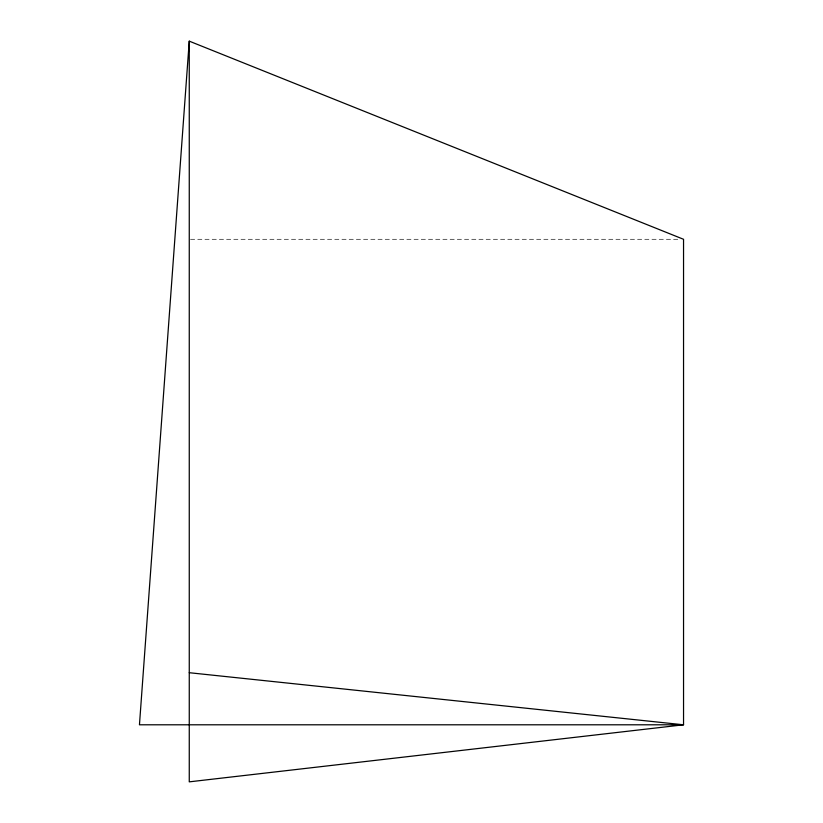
<?xml version="1.0" encoding="UTF-8"?>
<svg xmlns="http://www.w3.org/2000/svg" width="823" height="823" viewBox="0 0 823 823"><rect width="100%" height="100%" fill="white"/><g stroke="black" fill="none" stroke-linecap="round" stroke-linejoin="round"><path stroke-width="0.62" stroke-dasharray="4.12 3.09" d="M190.545 239.287L678.409 239.287"/><path stroke-width="1.23" d="M189.259 41.15L139.457 724.796L683.543 724.796L683.543 239.287L189.259 41.15L189.259 781.85L683.543 724.796L189.259 672.71"/></g></svg>
